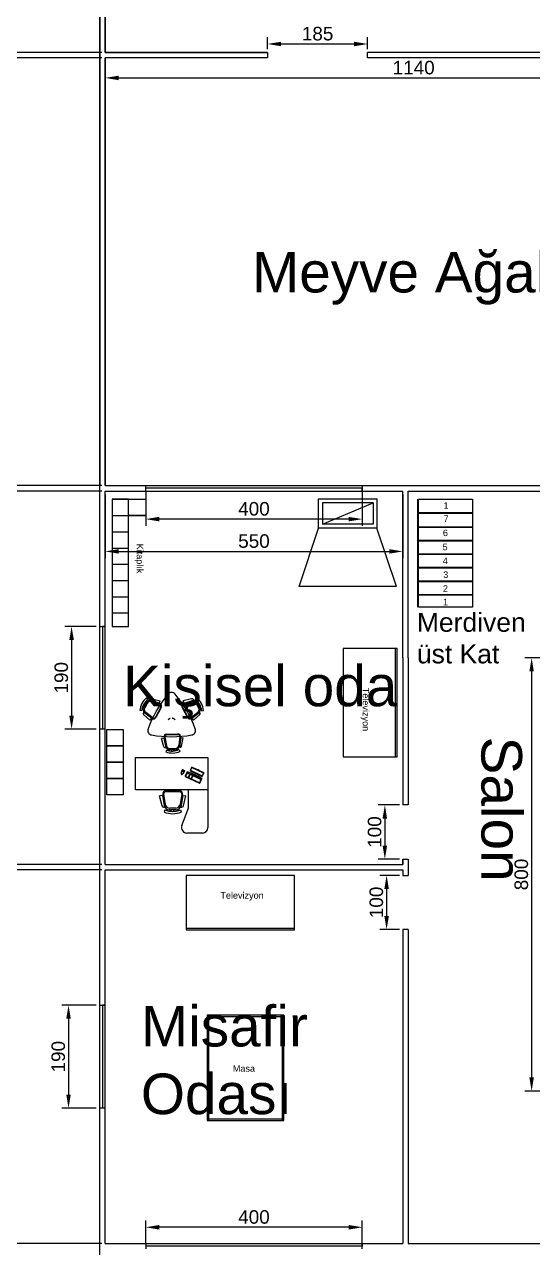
# Model space of a CAD drawing. Header units: millimetres. Extents: x 27207 to 63174, y 4783 to 28482.
# Drawn here: x 50014 to 50952, y 14878 to 17137 of the extents above; entities that cross this region are included whole.
import ezdxf

# ---------------------------------------------------------------- set-up
doc = ezdxf.new("R2010")
doc.units = ezdxf.units.MM
doc.header["$LTSCALE"] = 20
for name, pattern in [('0', [0]), ('ACAD_ISO02W100', [15, 12, -3]), ('DASHED2', [0.375, 0.25, -0.125])]:
    doc.linetypes.add(name, pattern=pattern)
doc.layers.get('Defpoints').update_dxf_attribs({"color": 5})
doc.layers.add('İsimler', color=2, linetype='Continuous')
doc.layers.add('malzemeler', color=8, linetype='Continuous')
doc.layers.add('Uzunluklar', color=4, linetype='Continuous', lineweight=211)
doc.styles.add('Arial_3', font='Arial Unicode MS.ttf', dxfattribs={"height": 3})
doc.styles.get("Standard").update_dxf_attribs({"font": 'Arial Unicode MS.ttf'})
doc.dimstyles.new('Decimal-25', dxfattribs={"dimscale": 10, "dimtxt": 2.5, "dimasz": 2.5, "dimexe": 1.25, "dimexo": 0.625, "dimtad": 1, "dimtxsty": 'Standard', "dimcen": 2.5, "dimadec": 0, "dimazin": 0, "dimtfac": 1, "dimtmove": 0, "dimatfit": 3, "dimfxl": 1, "dimarcsym": 0})

# ---------------------------------------------------------------- blocks, each defined once
blk = doc.blocks.new('*D74')
at = {"layer": 'Defpoints', "color": 0, "linetype": 'ACAD_ISO02W100', "ltscale": 70, "transparency": 16777216}
for p in [(50152.9, 18295.1), (49584.3, 14275.1), (50152.9, 14275.1)]:
    blk.add_point(p, dxfattribs=at)
at = {"layer": 'Uzunluklar', "color": 0, "linetype": 'ACAD_ISO02W100', "lineweight": -2, "ltscale": 70, "transparency": 16777216}
for p, q in [((50146.7, 18295.1), (49571.8, 18295.1)), ((49584.3, 18270.1), (49584.3, 14300.1)), ((50146.7, 14275.1), (49571.8, 14275.1))]:
    blk.add_line(p, q, dxfattribs=at)
at = {"layer": 'Uzunluklar', "color": 0, "linetype": 'ACAD_ISO02W100', "ltscale": 70, "transparency": 16777216}
for points in [[(49580.1, 18270.1), (49588.4, 18270.1), (49584.3, 18295.1)], [(49580.1, 14300.1), (49588.4, 14300.1), (49584.3, 14275.1)]]:
    blk.add_solid(points, dxfattribs=at)
at = {"layer": 'Uzunluklar', "color": 0, "linetype": 'ACAD_ISO02W100', "lineweight": 50, "ltscale": 70, "transparency": 16777216, "insert": (49565.3, 16285.1), "char_height": 25, "attachment_point": 5, "rotation": 90}
blk.add_mtext('4020', dxfattribs=at)
blk = doc.blocks.new('*D81')
at = {"layer": 'Defpoints', "color": 0, "linetype": 'ACAD_ISO02W100', "ltscale": 70, "transparency": 16777216}
for p in [(50162.9, 17275.1), (49834, 17085.1), (50162.9, 17085.1)]:
    blk.add_point(p, dxfattribs=at)
at = {"layer": 'Uzunluklar', "color": 0, "linetype": 'ACAD_ISO02W100', "lineweight": -2, "ltscale": 70, "transparency": 16777216}
for p, q in [((50156.7, 17275.1), (49821.5, 17275.1)), ((49834, 17250.1), (49834, 17110.1)), ((50156.7, 17085.1), (49821.5, 17085.1))]:
    blk.add_line(p, q, dxfattribs=at)
at = {"layer": 'Uzunluklar', "color": 0, "linetype": 'ACAD_ISO02W100', "ltscale": 70, "transparency": 16777216}
for points in [[(49829.9, 17250.1), (49838.2, 17250.1), (49834, 17275.1)], [(49829.9, 17110.1), (49838.2, 17110.1), (49834, 17085.1)]]:
    blk.add_solid(points, dxfattribs=at)
at = {"layer": 'Uzunluklar', "color": 0, "linetype": 'ACAD_ISO02W100', "lineweight": 50, "ltscale": 70, "transparency": 16777216, "insert": (49815.1, 17180.1), "char_height": 25, "attachment_point": 5, "rotation": 90}
blk.add_mtext('190', dxfattribs=at)
blk = doc.blocks.new('*D82')
at = {"layer": 'Defpoints', "color": 0, "linetype": 'ACAD_ISO02W100', "ltscale": 70, "transparency": 16777216}
for p in [(50162.9, 17075.1), (49841.2, 16285.1), (50162.9, 16285.1)]:
    blk.add_point(p, dxfattribs=at)
at = {"layer": 'Uzunluklar', "color": 0, "linetype": 'ACAD_ISO02W100', "lineweight": -2, "ltscale": 70, "transparency": 16777216}
for p, q in [((50156.7, 17075.1), (49828.7, 17075.1)), ((49841.2, 17050.1), (49841.2, 16310.1)), ((50156.7, 16285.1), (49828.7, 16285.1))]:
    blk.add_line(p, q, dxfattribs=at)
at = {"layer": 'Uzunluklar', "color": 0, "linetype": 'ACAD_ISO02W100', "ltscale": 70, "transparency": 16777216}
for points in [[(49837, 17050.1), (49845.4, 17050.1), (49841.2, 17075.1)], [(49837, 16310.1), (49845.4, 16310.1), (49841.2, 16285.1)]]:
    blk.add_solid(points, dxfattribs=at)
at = {"layer": 'Uzunluklar', "color": 0, "linetype": 'ACAD_ISO02W100', "lineweight": 50, "ltscale": 70, "transparency": 16777216, "insert": (49822.3, 16680.1), "char_height": 25, "attachment_point": 5, "rotation": 90}
blk.add_mtext('790', dxfattribs=at)
blk = doc.blocks.new('*D88')
at = {"layer": 'Defpoints', "color": 0, "linetype": 'ACAD_ISO02W100', "ltscale": 70, "transparency": 16777216}
for p in [(50162.9, 16275.1), (49788.5, 15585.1), (50162.9, 15585.1)]:
    blk.add_point(p, dxfattribs=at)
at = {"layer": 'Uzunluklar', "color": 0, "linetype": 'ACAD_ISO02W100', "lineweight": -2, "ltscale": 70, "transparency": 16777216}
for p, q in [((50156.7, 16275.1), (49776, 16275.1)), ((49788.5, 16250.1), (49788.5, 15610.1)), ((50156.7, 15585.1), (49776, 15585.1))]:
    blk.add_line(p, q, dxfattribs=at)
at = {"layer": 'Uzunluklar', "color": 0, "linetype": 'ACAD_ISO02W100', "ltscale": 70, "transparency": 16777216}
for points in [[(49784.3, 16250.1), (49792.6, 16250.1), (49788.5, 16275.1)], [(49784.3, 15610.1), (49792.6, 15610.1), (49788.5, 15585.1)]]:
    blk.add_solid(points, dxfattribs=at)
at = {"layer": 'Uzunluklar', "color": 0, "linetype": 'ACAD_ISO02W100', "lineweight": 50, "ltscale": 70, "transparency": 16777216, "insert": (49769.5, 15930.1), "char_height": 25, "attachment_point": 5, "rotation": 90}
blk.add_mtext('690', dxfattribs=at)
blk = doc.blocks.new('*D89')
at = {"layer": 'Defpoints', "color": 0, "linetype": 'ACAD_ISO02W100', "ltscale": 70, "transparency": 16777216}
for p in [(50162.9, 15575.1), (49799.5, 14885.1), (50162.9, 14885.1)]:
    blk.add_point(p, dxfattribs=at)
at = {"layer": 'Uzunluklar', "color": 0, "linetype": 'ACAD_ISO02W100', "lineweight": -2, "ltscale": 70, "transparency": 16777216}
for p, q in [((50156.7, 15575.1), (49787, 15575.1)), ((49799.5, 15550.1), (49799.5, 14910.1)), ((50156.7, 14885.1), (49787, 14885.1))]:
    blk.add_line(p, q, dxfattribs=at)
at = {"layer": 'Uzunluklar', "color": 0, "linetype": 'ACAD_ISO02W100', "ltscale": 70, "transparency": 16777216}
for points in [[(49795.4, 15550.1), (49803.7, 15550.1), (49799.5, 15575.1)], [(49795.4, 14910.1), (49803.7, 14910.1), (49799.5, 14885.1)]]:
    blk.add_solid(points, dxfattribs=at)
at = {"layer": 'Uzunluklar', "color": 0, "linetype": 'ACAD_ISO02W100', "lineweight": 50, "ltscale": 70, "transparency": 16777216, "insert": (49780.6, 15230.1), "char_height": 25, "attachment_point": 5, "rotation": 90}
blk.add_mtext('690', dxfattribs=at)
blk = doc.blocks.new('*D91')
at = {"layer": 'Defpoints', "color": 0, "linetype": 'ACAD_ISO02W100', "ltscale": 70, "transparency": 16777216}
for p in [(50162.9, 17075.1), (51302.9, 17075.1), (51302.9, 17038.2)]:
    blk.add_point(p, dxfattribs=at)
at = {"layer": 'Uzunluklar', "color": 0, "linetype": 'ACAD_ISO02W100', "lineweight": -2, "ltscale": 70, "transparency": 16777216}
for p, q in [((50162.9, 17068.8), (50162.9, 17025.7)), ((51302.9, 17068.8), (51302.9, 17025.7)), ((50187.9, 17038.2), (51277.9, 17038.2))]:
    blk.add_line(p, q, dxfattribs=at)
at = {"layer": 'Uzunluklar', "color": 0, "linetype": 'ACAD_ISO02W100', "ltscale": 70, "transparency": 16777216}
for points in [[(50187.9, 17042.3), (50187.9, 17034), (50162.9, 17038.2)], [(51277.9, 17042.3), (51277.9, 17034), (51302.9, 17038.2)]]:
    blk.add_solid(points, dxfattribs=at)
at = {"layer": 'Uzunluklar', "color": 0, "linetype": 'ACAD_ISO02W100', "lineweight": 50, "ltscale": 70, "transparency": 16777216, "insert": (50732.9, 17057.1), "char_height": 25, "attachment_point": 5}
blk.add_mtext('1140', dxfattribs=at)
blk = doc.blocks.new('*D84')
at = {"layer": 'Defpoints', "color": 0, "linetype": 'ACAD_ISO02W100', "ltscale": 70, "transparency": 16777216}
for p in [(50462.9, 17085.1), (50647.9, 17100.9), (50647.9, 17085.1)]:
    blk.add_point(p, dxfattribs=at)
at = {"layer": 'Uzunluklar', "color": 0, "linetype": 'ACAD_ISO02W100', "lineweight": -2, "ltscale": 70, "transparency": 16777216}
for p, q in [((50462.9, 17091.3), (50462.9, 17113.4)), ((50647.9, 17091.3), (50647.9, 17113.4)), ((50487.9, 17100.9), (50622.9, 17100.9))]:
    blk.add_line(p, q, dxfattribs=at)
at = {"layer": 'Uzunluklar', "color": 0, "linetype": 'ACAD_ISO02W100', "ltscale": 70, "transparency": 16777216}
for points in [[(50487.9, 17105), (50487.9, 17096.7), (50462.9, 17100.9)], [(50622.9, 17105), (50622.9, 17096.7), (50647.9, 17100.9)]]:
    blk.add_solid(points, dxfattribs=at)
at = {"layer": 'Uzunluklar', "color": 0, "linetype": 'ACAD_ISO02W100', "lineweight": 50, "ltscale": 70, "transparency": 16777216, "insert": (50555.4, 17119.8), "char_height": 25, "attachment_point": 5}
blk.add_mtext('185', dxfattribs=at)
blk = doc.blocks.new('*D102')
at = {"layer": 'Defpoints', "color": 0, "linetype": 'ACAD_ISO02W100', "ltscale": 70, "transparency": 16777216}
for p in [(50152.9, 16025.1), (50101, 15835.1), (50152.9, 15835.1)]:
    blk.add_point(p, dxfattribs=at)
at = {"layer": 'Uzunluklar', "color": 0, "linetype": 'ACAD_ISO02W100', "lineweight": -2, "ltscale": 70, "transparency": 16777216}
for p, q in [((50146.7, 16025.1), (50088.5, 16025.1)), ((50101, 16000.1), (50101, 15860.1)), ((50146.7, 15835.1), (50088.5, 15835.1))]:
    blk.add_line(p, q, dxfattribs=at)
at = {"layer": 'Uzunluklar', "color": 0, "linetype": 'ACAD_ISO02W100', "ltscale": 70, "transparency": 16777216}
for points in [[(50096.9, 16000.1), (50105.2, 16000.1), (50101, 16025.1)], [(50096.9, 15860.1), (50105.2, 15860.1), (50101, 15835.1)]]:
    blk.add_solid(points, dxfattribs=at)
at = {"layer": 'Uzunluklar', "color": 0, "linetype": 'ACAD_ISO02W100', "lineweight": 50, "ltscale": 70, "transparency": 16777216, "insert": (50082.1, 15930.1), "char_height": 25, "attachment_point": 5, "rotation": 90}
blk.add_mtext('190', dxfattribs=at)
blk = doc.blocks.new('*D108')
at = {"layer": 'Defpoints', "color": 0, "linetype": 'ACAD_ISO02W100', "ltscale": 70, "transparency": 16777216}
for p in [(50152.9, 15325.1), (50095.4, 15135.1), (50152.9, 15135.1)]:
    blk.add_point(p, dxfattribs=at)
at = {"layer": 'Uzunluklar', "color": 0, "linetype": 'ACAD_ISO02W100', "lineweight": -2, "ltscale": 70, "transparency": 16777216}
for p, q in [((50146.7, 15325.1), (50082.9, 15325.1)), ((50095.4, 15300.1), (50095.4, 15160.1)), ((50146.7, 15135.1), (50082.9, 15135.1))]:
    blk.add_line(p, q, dxfattribs=at)
at = {"layer": 'Uzunluklar', "color": 0, "linetype": 'ACAD_ISO02W100', "ltscale": 70, "transparency": 16777216}
for points in [[(50091.2, 15300.1), (50099.6, 15300.1), (50095.4, 15325.1)], [(50091.2, 15160.1), (50099.6, 15160.1), (50095.4, 15135.1)]]:
    blk.add_solid(points, dxfattribs=at)
at = {"layer": 'Uzunluklar', "color": 0, "linetype": 'ACAD_ISO02W100', "lineweight": 50, "ltscale": 70, "transparency": 16777216, "insert": (50076.5, 15230.1), "char_height": 25, "attachment_point": 5, "rotation": 90}
blk.add_mtext('190', dxfattribs=at)
blk = doc.blocks.new('*D109')
at = {"layer": 'Defpoints', "color": 0, "linetype": 'ACAD_ISO02W100', "ltscale": 70, "transparency": 16777216}
for p in [(50712.9, 15695.1), (50679.7, 15595.1), (50712.9, 15595.1)]:
    blk.add_point(p, dxfattribs=at)
at = {"layer": 'Uzunluklar', "color": 0, "linetype": 'ACAD_ISO02W100', "lineweight": -2, "ltscale": 70, "transparency": 16777216}
for p, q in [((50706.7, 15695.1), (50667.2, 15695.1)), ((50679.7, 15670.1), (50679.7, 15620.1)), ((50706.7, 15595.1), (50667.2, 15595.1))]:
    blk.add_line(p, q, dxfattribs=at)
at = {"layer": 'Uzunluklar', "color": 0, "linetype": 'ACAD_ISO02W100', "ltscale": 70, "transparency": 16777216}
for points in [[(50675.5, 15670.1), (50683.8, 15670.1), (50679.7, 15695.1)], [(50675.5, 15620.1), (50683.8, 15620.1), (50679.7, 15595.1)]]:
    blk.add_solid(points, dxfattribs=at)
at = {"layer": 'Uzunluklar', "color": 0, "linetype": 'ACAD_ISO02W100', "lineweight": 50, "ltscale": 70, "transparency": 16777216, "insert": (50660.8, 15645.1), "char_height": 25, "attachment_point": 5, "rotation": 90}
blk.add_mtext('100', dxfattribs=at)
blk = doc.blocks.new('*D110')
at = {"layer": 'Defpoints', "color": 0, "linetype": 'ACAD_ISO02W100', "ltscale": 70, "transparency": 16777216}
for p in [(50712.9, 15565.1), (50682.9, 15465.1), (50712.9, 15465.1)]:
    blk.add_point(p, dxfattribs=at)
at = {"layer": 'Uzunluklar', "color": 0, "linetype": 'ACAD_ISO02W100', "lineweight": -2, "ltscale": 70, "transparency": 16777216}
for p, q in [((50706.7, 15565.1), (50670.4, 15565.1)), ((50682.9, 15540.1), (50682.9, 15490.1)), ((50706.7, 15465.1), (50670.4, 15465.1))]:
    blk.add_line(p, q, dxfattribs=at)
at = {"layer": 'Uzunluklar', "color": 0, "linetype": 'ACAD_ISO02W100', "ltscale": 70, "transparency": 16777216}
for points in [[(50678.7, 15540.1), (50687.1, 15540.1), (50682.9, 15565.1)], [(50678.7, 15490.1), (50687.1, 15490.1), (50682.9, 15465.1)]]:
    blk.add_solid(points, dxfattribs=at)
at = {"layer": 'Uzunluklar', "color": 0, "linetype": 'ACAD_ISO02W100', "lineweight": 50, "ltscale": 70, "transparency": 16777216, "insert": (50664, 15515.1), "char_height": 25, "attachment_point": 5, "rotation": 90}
blk.add_mtext('100', dxfattribs=at)
blk = doc.blocks.new('*D111')
at = {"layer": 'Defpoints', "color": 0, "linetype": 'ACAD_ISO02W100', "ltscale": 70, "transparency": 16777216}
for p in [(50237.9, 14915), (50237.9, 14880.1), (50637.9, 14880.1)]:
    blk.add_point(p, dxfattribs=at)
at = {"layer": 'Uzunluklar', "color": 0, "linetype": 'ACAD_ISO02W100', "lineweight": -2, "ltscale": 70, "transparency": 16777216}
for p, q in [((50237.9, 14886.3), (50237.9, 14927.5)), ((50612.9, 14915), (50262.9, 14915)), ((50637.9, 14886.3), (50637.9, 14927.5))]:
    blk.add_line(p, q, dxfattribs=at)
at = {"layer": 'Uzunluklar', "color": 0, "linetype": 'ACAD_ISO02W100', "ltscale": 70, "transparency": 16777216}
for points in [[(50262.9, 14919.2), (50262.9, 14910.8), (50237.9, 14915)], [(50612.9, 14919.2), (50612.9, 14910.8), (50637.9, 14915)]]:
    blk.add_solid(points, dxfattribs=at)
at = {"layer": 'Uzunluklar', "color": 0, "linetype": 'ACAD_ISO02W100', "lineweight": 50, "ltscale": 70, "transparency": 16777216, "insert": (50437.9, 14933.9), "char_height": 25, "attachment_point": 5}
blk.add_mtext('400', dxfattribs=at)
blk = doc.blocks.new('*D112')
at = {"layer": 'Defpoints', "color": 0, "linetype": 'ACAD_ISO02W100', "ltscale": 70, "transparency": 16777216}
for p in [(50237.9, 16280.1), (50637.9, 16280.1), (50237.9, 16223.2)]:
    blk.add_point(p, dxfattribs=at)
at = {"layer": 'Uzunluklar', "color": 0, "linetype": 'ACAD_ISO02W100', "lineweight": -2, "ltscale": 70, "transparency": 16777216}
for p, q in [((50237.9, 16273.8), (50237.9, 16210.7)), ((50637.9, 16273.8), (50637.9, 16210.7)), ((50612.9, 16223.2), (50262.9, 16223.2))]:
    blk.add_line(p, q, dxfattribs=at)
at = {"layer": 'Uzunluklar', "color": 0, "linetype": 'ACAD_ISO02W100', "ltscale": 70, "transparency": 16777216}
for points in [[(50262.9, 16227.3), (50262.9, 16219), (50237.9, 16223.2)], [(50612.9, 16227.3), (50612.9, 16219), (50637.9, 16223.2)]]:
    blk.add_solid(points, dxfattribs=at)
at = {"layer": 'Uzunluklar', "color": 0, "linetype": 'ACAD_ISO02W100', "lineweight": 50, "ltscale": 70, "transparency": 16777216, "insert": (50437.9, 16242.1), "char_height": 25, "attachment_point": 5}
blk.add_mtext('400', dxfattribs=at)
blk = doc.blocks.new('*D119')
at = {"layer": 'Defpoints', "color": 0, "linetype": 'ACAD_ISO02W100', "ltscale": 70, "transparency": 16777216}
for p in [(51012.9, 15966.7), (50950.8, 15166.7), (51012.9, 15166.7)]:
    blk.add_point(p, dxfattribs=at)
at = {"layer": 'Uzunluklar', "color": 0, "linetype": 'ACAD_ISO02W100', "lineweight": -2, "ltscale": 70, "transparency": 16777216}
for p, q in [((51006.7, 15966.7), (50938.3, 15966.7)), ((50950.8, 15941.7), (50950.8, 15191.7)), ((51006.7, 15166.7), (50938.3, 15166.7))]:
    blk.add_line(p, q, dxfattribs=at)
at = {"layer": 'Uzunluklar', "color": 0, "linetype": 'ACAD_ISO02W100', "ltscale": 70, "transparency": 16777216}
for points in [[(50946.6, 15941.7), (50954.9, 15941.7), (50950.8, 15966.7)], [(50946.6, 15191.7), (50954.9, 15191.7), (50950.8, 15166.7)]]:
    blk.add_solid(points, dxfattribs=at)
at = {"layer": 'Uzunluklar', "color": 0, "linetype": 'ACAD_ISO02W100', "lineweight": 50, "ltscale": 70, "transparency": 16777216, "insert": (50931.8, 15566.7), "char_height": 25, "attachment_point": 5, "rotation": 90}
blk.add_mtext('800', dxfattribs=at)
blk = doc.blocks.new('*D128')
at = {"layer": 'Defpoints', "color": 0, "linetype": 'ACAD_ISO02W100', "ltscale": 70, "transparency": 16777216}
for p in [(50162.9, 16275.1), (50712.9, 16275.1), (50712.9, 16163.5)]:
    blk.add_point(p, dxfattribs=at)
at = {"layer": 'Uzunluklar', "color": 0, "linetype": 'ACAD_ISO02W100', "lineweight": -2, "ltscale": 70, "transparency": 16777216}
for p, q in [((50162.9, 16268.8), (50162.9, 16151)), ((50712.9, 16268.8), (50712.9, 16151)), ((50187.9, 16163.5), (50687.9, 16163.5))]:
    blk.add_line(p, q, dxfattribs=at)
at = {"layer": 'Uzunluklar', "color": 0, "linetype": 'ACAD_ISO02W100', "ltscale": 70, "transparency": 16777216}
for points in [[(50187.9, 16167.7), (50187.9, 16159.4), (50162.9, 16163.5)], [(50687.9, 16167.7), (50687.9, 16159.4), (50712.9, 16163.5)]]:
    blk.add_solid(points, dxfattribs=at)
at = {"layer": 'Uzunluklar', "color": 0, "linetype": 'ACAD_ISO02W100', "lineweight": 50, "ltscale": 70, "transparency": 16777216, "insert": (50437.9, 16182.5), "char_height": 25, "attachment_point": 5}
blk.add_mtext('550', dxfattribs=at)
blk = doc.blocks.new('A$C12FE1F78')
for p, q in [((1127, 3685), (1093, 3726)), ((2450, 3685), (2484, 3726)), ((961, 3372), (908, 3377)), ((999, 3514), (1030, 3498)), ((1083, 3598), (1008, 3457)), ((1027, 3568), (1058, 3551)), ((1110, 3571), (1046, 3451)), ((1189, 3665), (1190, 3669)), ((1448, 3577), (1189, 3665)), ((1467, 3561), (1209, 3648)), ((1462, 3544), (1235, 3621)), ((1243, 3701), (1470, 3643)), ((1487, 3472), (1340, 3194)), ((1503, 3464), (1356, 3186)), ((1448, 3577), (1470, 3643)), ((2074, 3464), (2221, 3186)), ((2089, 3472), (2236, 3194)), ((2334, 3701), (2106, 3643)), ((2129, 3577), (2106, 3643)), ((2109, 3561), (2368, 3648)), ((2115, 3544), (2341, 3621)), ((2129, 3577), (2387, 3665)), ((2387, 3665), (2386, 3669)), ((2467, 3571), (2531, 3451)), ((2493, 3598), (2568, 3457)), ((2550, 3568), (2518, 3551)), ((2578, 3514), (2547, 3498)), ((2615, 3372), (2668, 3377)), ((1013, 3332), (1010, 3329)), ((1231, 3168), (1013, 3332)), ((1014, 3268), (1189, 3112)), ((1256, 3161), (1038, 3325)), ((1266, 3175), (1075, 3319)), ((1231, 3168), (1189, 3112)), ((2310, 3175), (2501, 3319)), ((2321, 3161), (2539, 3325)), ((2345, 3168), (2564, 3332)), ((2345, 3168), (2387, 3112)), ((2563, 3268), (2387, 3112)), ((2564, 3332), (2566, 3329)), ((0, 2400), (0, 2850)), ((0, 2850), (450, 2850)), ((450, 2850), (450, 2400)), ((1646, 2722), (1960, 2734)), ((1646, 2705), (1960, 2716)), ((450, 2400), (0, 2400)), ((0, 1950), (0, 2400)), ((0, 2400), (450, 2400)), ((450, 2400), (450, 1950)), ((1575, 2618), (1507, 2604)), ((1571, 2379), (1507, 2604)), ((1575, 2618), (1628, 2350)), ((1580, 2643), (1633, 2375)), ((1597, 2647), (1643, 2412)), ((2014, 2662), (1985, 2424)), ((2031, 2660), (1998, 2389)), ((2038, 2635), (2005, 2364)), ((2005, 2364), (2009, 2363)), ((2038, 2635), (2107, 2627)), ((2060, 2397), (2107, 2627)), ((788, 1186), (788, 2086)), ((788, 2086), (2788, 2086)), ((1628, 2350), (1624, 2349)), ((1642, 2286), (1624, 2236)), ((1739, 2292), (1899, 2298)), ((1749, 2328), (1886, 2333)), ((1794, 2258), (1792, 2294)), ((1854, 2260), (1853, 2296)), ((1996, 2299), (2018, 2251)), ((2788, 2086), (2788, 1186)), ((450, 1950), (0, 1950)), ((0, 1500), (0, 1950)), ((0, 1950), (450, 1950)), ((450, 1950), (450, 1500)), ((2337, 1808), (2295, 1717)), ((2295, 1717), (2631, 1562)), ((2339, 1803), (2304, 1728)), ((2304, 1728), (2633, 1575)), ((2341, 1802), (2306, 1729)), ((2306, 1729), (2632, 1577)), ((2342, 1817), (2337, 1808)), ((2673, 1652), (2337, 1808)), ((2668, 1651), (2339, 1803)), ((2677, 1661), (2342, 1817)), ((450, 1500), (0, 1500)), ((0, 1050), (0, 1500)), ((0, 1500), (450, 1500)), ((450, 1500), (450, 1050)), ((2413, 1655), (2395, 1663)), ((2525, 1603), (2508, 1611)), ((2631, 1562), (2673, 1652)), ((2632, 1577), (2667, 1651)), ((2633, 1575), (2668, 1651)), ((2677, 1661), (2673, 1652)), ((450, 1050), (0, 1050)), ((2788, 1186), (788, 1186)), ((1539, 1038), (1456, 1025)), ((1523, 751), (1456, 1025)), ((1539, 1038), (1591, 714)), ((1545, 1068), (1597, 745)), ((1566, 1071), (1611, 788)), ((2005, 1160), (1628, 1160)), ((2005, 1139), (1628, 1139)), ((2067, 1071), (2022, 788)), ((2088, 1068), (2036, 745)), ((2095, 1038), (2043, 714)), ((2095, 1038), (2177, 1025)), ((2111, 751), (2177, 1025)), ((2248, 690), (2248, 1186)), ((2788, 1186), (2788, 150)), ((1591, 714), (1586, 713)), ((1899, 683), (1735, 683)), ((2043, 714), (2048, 713)), ((1604, 637), (1580, 578)), ((1913, 639), (1721, 639)), ((1776, 597), (1776, 639)), ((1848, 596), (1848, 639)), ((2029, 637), (2053, 578)), ((2069, 205), (2238, 635)), ((2638, 0), (2208, 0))]:
    blk.add_line(p, q)
at = {"ltscale": 600}
for p, q in [((2082, 1743), (2060, 1699)), ((2116, 1736), (2089, 1745)), ((2116, 1736), (2139, 1721)), ((2142, 1715), (2123, 1670)), ((2217, 1689), (2161, 1567)), ((2165, 1554), (2556, 1373)), ((2215, 1651), (2173, 1561)), ((2173, 1561), (2244, 1528)), ((2286, 1619), (2215, 1651)), ((2244, 1528), (2286, 1619)), ((2259, 1522), (2301, 1612)), ((2318, 1494), (2259, 1522)), ((2360, 1584), (2301, 1612)), ((2304, 1620), (2310, 1633)), ((2364, 1592), (2304, 1620)), ((2310, 1633), (2370, 1605)), ((2360, 1584), (2318, 1494)), ((2333, 1487), (2375, 1577)), ((2556, 1384), (2333, 1487)), ((2370, 1605), (2364, 1592)), ((2597, 1474), (2375, 1577)), ((2378, 1585), (2384, 1598)), ((2601, 1482), (2378, 1585)), ((2384, 1598), (2607, 1495)), ((2597, 1474), (2556, 1384)), ((2569, 1378), (2625, 1500)), ((2607, 1495), (2601, 1482))]:
    blk.add_line(p, q, dxfattribs=at)
for centre, radius, start, end in [((1429, 3325), 523, 129.9848, 174.2665), ((4236, 1721), 3306, 140.3535, 159.6465), ((1788, 3749), 127, 39.6465, 140.3535), ((-660, 1721), 3306, 20.3535, 39.6465), ((2147, 3325), 523, 5.7335, 50.0152), ((1429, 3325), 470, 129.9848, 174.2665), ((1100, 3408), 104, 152.1256, 233.002), ((1138, 3402), 104, 152.1256, 233.002), ((1175, 3550), 104, 71.2493, 152.1256), ((1202, 3523), 104, 71.2493, 152.1256), ((1232, 3659), 43.4, 75.7623, 165.7623), ((1441, 3496), 52, 332.1256, 67.8362), ((1441, 3496), 69.4, 332.1256, 67.8362), ((2135, 3496), 69.4, 112.1638, 207.8744), ((2135, 3496), 52, 112.1638, 207.8744), ((2344, 3659), 43.4, 14.2377, 104.2377), ((2375, 3523), 104, 27.8744, 108.7507), ((2401, 3550), 104, 27.8744, 108.7507), ((2147, 3325), 470, 5.7335, 50.0152), ((2439, 3402), 104, 306.998, 27.8744), ((2476, 3408), 104, 306.998, 27.8744), ((1043, 3300), 43.4, 138.489, 228.489), ((1294, 3219), 69.4, 236.415, 332.1256), ((1294, 3219), 52, 236.415, 332.1256), ((2282, 3219), 69.4, 207.8744, 303.585), ((2282, 3219), 52, 207.8744, 303.585), ((2534, 3300), 43.4, 311.511, 41.511), ((1256, 2827), 127, 159.6465, 260.3535), ((1788, 5961), 3306, 260.3535, 279.6465), ((1648, 2653), 69.4, 92.1256, 187.8362), ((1648, 2653), 52, 92.1256, 187.8362), ((1962, 2664), 69.4, 356.415, 92.1256), ((1962, 2664), 52, 356.415, 92.1256), ((2321, 2827), 127, 279.6465, 20.3535), ((1612, 2391), 43.4, 195.7623, 285.7623), ((1735, 2396), 104, 191.2493, 272.1256), ((1745, 2432), 104, 191.2493, 272.1256), ((1882, 2437), 104, 272.1256, 353.002), ((1895, 2402), 104, 272.1256, 353.002), ((2018, 2406), 43.4, 258.489, 348.489), ((1803, 2728), 523, 249.9848, 294.2665), ((1803, 2728), 470, 249.9848, 294.2665), ((1628, 1076), 83.2, 90, 185.7106), ((1628, 1076), 62.4, 90, 185.7106), ((2005, 1076), 83.2, 354.2894, 90), ((2005, 1076), 62.4, 354.2894, 90), ((1573, 764), 52, 193.6367, 283.6367), ((1721, 764), 125, 189.1237, 270), ((1735, 808), 125, 189.1237, 270), ((1899, 808), 125, 270, 350.8763), ((1913, 764), 125, 270, 350.8763), ((2060, 764), 52, 256.3633, 346.3633), ((2098, 690), 150, 338.5262, 0), ((1817, 1160), 628, 247.8591, 292.1409), ((1817, 1160), 564, 247.8591, 292.1409), ((2208, 150), 150, 158.5262, 270), ((2638, 150), 150, 270, 0)]:
    blk.add_arc(centre, radius, start, end)
at = {"linetype": 'DASHED2', "ltscale": 20}
blk.add_arc((1788, 3038), 127, 39.6465, 140.3535, dxfattribs=at)
at = {"ltscale": 600}
for centre, radius, start, end in [((2173, 1642), 126, 153.0964, 182.7032), ((1760, 1842), 338, 329.1127, 342.981), ((2075, 1673), 31.3, 55.4193, 104.6428), ((2087, 1739), 6.19, 72.0649, 139.9835), ((2093, 1665), 31.3, 25.6142, 74.8377), ((2426, 1533), 338, 147.2759, 161.1442), ((2136, 1716), 6.19, 350.2735, 58.1921), ((1464, -469), 2286, 59.4789, 70.7781), ((2068, 1638), 21.8, 184.8585, 249.0343), ((2071, 1636), 21.8, 241.2227, 305.3985), ((2007, 1719), 126, 307.5538, 337.1606), ((2170, 1563), 10, 155.1285, 245.1285), ((2560, 1382), 10, 245.1285, 335.1285)]:
    blk.add_arc(centre, radius, start, end, dxfattribs=at)
at = {"ltscale": 600, "extrusion": (0, 0, -1)}
for centre, major_axis, ratio in [((2106, 1715), (10, 21.5), 0.333544), ((2107, 1717), (4.43, 9.56), 0.431937)]:
    blk.add_ellipse(centre, major_axis=major_axis, ratio=ratio, dxfattribs=at)
at = {"extrusion": (0, 0, -1)}
for start_param, end_param in [(-0.40345, 0.40345), (-1.238166, -1.201755), (1.201755, 1.238166)]:
    blk.add_ellipse((2433, 1575), major_axis=(83, 178), ratio=0.385319, start_param=start_param, end_param=end_param, dxfattribs=at)
for points in [[(2413, 1655), (2414, 1657), (2416, 1659), (2417, 1661)], [(2510, 1618), (2509, 1616), (2508, 1614), (2508, 1611)]]:
    blk.add_open_spline(points, degree=3)

msp = doc.modelspace()

# ---------------------------------------------------------------- linework, layer by layer
for p, q in [((50152.911, 14285.067), (50152.911, 18285.067)), ((50152.911, 17285.067), (50152.911, 16285.067)), ((50162.911, 17085.067), (50162.911, 17275.067)), ((50162.911, 17275.067), (50162.911, 17085.067)), ((50462.911, 17085.067), (50162.911, 17085.067)), ((50162.911, 17085.067), (50462.911, 17085.067)), ((50462.911, 17085.067), (50462.911, 17075.067)), ((51312.911, 17085.067), (50647.911, 17085.067)), ((50647.911, 17075.067), (50647.911, 17085.067)), ((50162.911, 16285.067), (50162.911, 17075.067)), ((50162.911, 17075.067), (50162.911, 16285.067)), ((50462.911, 17075.067), (50162.911, 17075.067)), ((51302.911, 17075.067), (50647.911, 17075.067)), ((50162.911, 16285.067), (51302.911, 16285.067)), ((50162.911, 15585.067), (50162.911, 16275.067)), ((50162.911, 16275.067), (50712.911, 16275.067)), ((50162.911, 16275.067), (50237.911, 16275.067)), ((50237.911, 16275.067), (50237.911, 16285.067)), ((50237.911, 16285.067), (50637.911, 16285.067)), ((50637.911, 16280.067), (50237.911, 16280.067)), ((50637.911, 16285.067), (50637.911, 16275.067)), ((50637.911, 16275.067), (50637.911, 16280.067)), ((50712.911, 15966.695), (50712.911, 16275.067)), ((50722.911, 16275.067), (51312.911, 16275.067)), ((50722.911, 15966.695), (50722.911, 16275.067)), ((50740.576, 16060.222), (50740.576, 16260.222)), ((50741.576, 16060.222), (50741.576, 16260.222)), ((50741.576, 16260.222), (50841.576, 16260.222)), ((50841.576, 16260.222), (50841.576, 16060.222)), ((50741.576, 16235.222), (50841.576, 16235.222)), ((50741.576, 16234.222), (50841.576, 16234.222)), ((50841.576, 16228.698), (50841.576, 16190.21)), ((50741.576, 16209.222), (50841.576, 16209.222)), ((50741.576, 16208.222), (50841.576, 16208.222)), ((50741.576, 16184.222), (50841.576, 16184.222)), ((50741.576, 16183.222), (50841.576, 16183.222)), ((50741.576, 16159.222), (50841.576, 16159.222)), ((50741.576, 16158.222), (50841.576, 16158.222)), ((50741.576, 16134.222), (50841.576, 16134.222)), ((50741.576, 16133.222), (50841.576, 16133.222)), ((50841.576, 16137.827), (50841.576, 16082.5)), ((50741.576, 16109.222), (50841.576, 16109.222)), ((50741.576, 16108.222), (50841.576, 16108.222)), ((50741.576, 16084.222), (50841.576, 16084.222)), ((50741.576, 16083.222), (50841.576, 16083.222)), ((50841.576, 16060.222), (50741.576, 16060.222)), ((50810.79, 16060.222), (50765.689, 16060.222)), ((50152.911, 15835.067), (50152.911, 16025.067)), ((50152.911, 16025.067), (50162.911, 16025.067)), ((50162.911, 16025.067), (50157.911, 16025.067)), ((50157.911, 16025.067), (50157.911, 15835.067)), ((50712.911, 15966.695), (50712.911, 15695.067)), ((50722.911, 15966.695), (50722.911, 15695.067)), ((50162.911, 15835.067), (50152.911, 15835.067)), ((50162.911, 15585.067), (50162.911, 15835.067)), ((50722.911, 15695.067), (50712.911, 15695.067)), ((50712.911, 15595.067), (50712.911, 15585.067)), ((50712.911, 15585.067), (50712.911, 15595.067)), ((50712.911, 15595.067), (50722.911, 15595.067)), ((50722.911, 15595.067), (50722.911, 15565.067)), ((50162.911, 15585.067), (50712.911, 15585.067)), ((50162.911, 14885.067), (50162.911, 15575.067)), ((50162.911, 15575.067), (50712.911, 15575.067)), ((50712.911, 15575.067), (50712.911, 15565.067)), ((50712.911, 15575.067), (50712.911, 15565.067)), ((50712.911, 15565.067), (50722.911, 15565.067)), ((50712.911, 15465.067), (50712.911, 15166.695)), ((50722.911, 15465.067), (50712.911, 15465.067)), ((50722.911, 15465.067), (50722.911, 15166.695)), ((50152.911, 15135.067), (50152.911, 15325.067)), ((50152.911, 15325.067), (50162.911, 15325.067)), ((50162.911, 15325.067), (50157.911, 15325.067)), ((50157.911, 15325.067), (50157.911, 15135.067)), ((50712.911, 15166.695), (50712.911, 14885.067)), ((50722.911, 15166.695), (50722.911, 14885.067)), ((50162.911, 15135.067), (50152.911, 15135.067)), ((50162.911, 14885.067), (50162.911, 15135.067)), ((50152.911, 14275.067), (50152.911, 14885.067)), ((50162.911, 14885.067), (50712.911, 14885.067)), ((50162.911, 14885.067), (50237.911, 14885.067)), ((50237.911, 14885.067), (50237.911, 14875.067)), ((50637.911, 14880.067), (50237.911, 14880.067)), ((50637.911, 14875.067), (50637.911, 14885.067)), ((50637.911, 14885.067), (50637.911, 14880.067)), ((50722.911, 14885.067), (51347.911, 14885.067))]:
    msp.add_line(p, q)
at = {"layer": 'malzemeler', "ltscale": 75}
for p, q in [((50176.231, 16259.761), (50176.231, 16025.067)), ((50206.231, 16259.761), (50176.231, 16259.761)), ((50176.231, 16259.761), (50237.911, 16259.761)), ((50206.231, 16025.067), (50206.231, 16259.761)), ((50237.911, 16259.761), (50237.911, 16229.761)), ((50557.199, 16260.498), (50664.978, 16260.498)), ((50176.231, 16229.761), (50237.911, 16229.761)), ((50237.911, 16229.761), (50206.231, 16229.761)), ((50176.231, 16199.761), (50206.231, 16199.761)), ((50176.231, 16169.761), (50206.231, 16169.761)), ((50176.231, 16139.761), (50206.231, 16139.761)), ((50176.231, 16109.761), (50206.231, 16109.761)), ((50176.231, 16079.761), (50206.231, 16079.761)), ((50176.231, 16049.761), (50206.231, 16049.761)), ((50176.231, 16025.067), (50206.231, 16025.067)), ((50702.392, 15984.14), (50602.392, 15984.14)), ((50602.392, 15984.14), (50602.392, 15784.14)), ((50699.392, 15784.14), (50699.392, 15984.14)), ((50702.392, 15784.14), (50702.392, 15984.14)), ((50602.392, 15784.14), (50702.392, 15784.14)), ((50312.911, 15564.574), (50312.911, 15464.574)), ((50512.911, 15564.574), (50312.911, 15564.574)), ((50512.911, 15464.574), (50512.911, 15564.574)), ((50312.911, 15467.574), (50512.911, 15467.574)), ((50312.911, 15464.574), (50512.911, 15464.574)), ((50351.15, 15306.6), (50351.15, 15148.618)), ((50493.358, 15306.6), (50351.15, 15306.6)), ((50493.358, 15303.6), (50351.15, 15303.6)), ((50354.15, 15306.6), (50354.15, 15148.618)), ((50490.358, 15112.161), (50490.358, 15306.6)), ((50493.358, 15112.161), (50493.358, 15306.6)), ((50351.15, 15148.618), (50351.15, 15112.161)), ((50354.15, 15148.618), (50354.15, 15112.161)), ((50351.15, 15115.161), (50493.358, 15115.161)), ((50351.15, 15112.161), (50493.358, 15112.161))]:
    msp.add_line(p, q, dxfattribs=at)
at = {"layer": 'malzemeler', "color": 0, "linetype": '0'}
for p, q in [((50557.199, 16206.606), (50557.199, 16260.498)), ((50564.384, 16213.795), (50657.793, 16253.313)), ((50657.793, 16253.313), (50564.384, 16253.313)), ((50564.384, 16253.313), (50564.384, 16213.795)), ((50657.793, 16253.313), (50657.793, 16213.795)), ((50664.978, 16260.498), (50664.978, 16206.606)), ((50521.272, 16098.83), (50557.199, 16206.606)), ((50664.978, 16206.606), (50557.199, 16206.606)), ((50657.793, 16213.795), (50564.384, 16213.795)), ((50700.904, 16098.83), (50664.978, 16206.606)), ((50700.904, 16098.83), (50521.272, 16098.83))]:
    msp.add_line(p, q, dxfattribs=at)

# ---------------------------------------------------------------- block references
at = {"layer": 'malzemeler', "ltscale": 75, "xscale": 0.06701334516775438, "yscale": 0.06701334516775438, "zscale": 0.06701334516775438}
msp.add_blockref('A$C12FE1F78', (50166.025, 15643.324), dxfattribs=at)

# ---------------------------------------------------------------- texts
at = {"char_height": 12, "attachment_point": 1, "style": 'Arial_3'}
for s, insert in [('1', (50788.042, 16254.339)), ('7', (50788.042, 16229.958)), ('6', (50786.852, 16203.794)), ('5', (50786.252, 16177.782)), ('4', (50786.847, 16152.212)), ('3', (50787.442, 16126.643)), ('2', (50786.893, 16100.971)), ('1', (50787.153, 16076.142))]:
    msp.add_mtext_dynamic_manual_height_columns(s, width=46.18692, gutter_width=15, heights=[0], dxfattribs=dict(at, insert=insert))
at = {"layer": 'İsimler', "attachment_point": 1, "style": 'Arial_3'}
for s, width, insert, char_height in [('Meyve Ağaları', 748.65816, (50434.202, 16716.863), 75), ('{\\fArial Unicode MS|b0|i0|c134|p34;Merdiven^J}üst Kat', 498.24104, (50738.826, 16050.024), 35), ('Kişisel oda', 610.99171, (50196.066, 15952.506), 75), ('{\\fArial Unicode MS|b0|i0|c134|p34;Misafir }^J{\\fArial Unicode MS|b0|i0|c134|p34;Odası}', 738.77581, (50229.002, 15323.969), 75)]:
    msp.add_mtext_dynamic_manual_height_columns(s, width=width, gutter_width=15, heights=[0], dxfattribs=dict(at, insert=insert, char_height=char_height))
at = {"layer": 'İsimler', "insert": (50932.985, 15821.478), "char_height": 75, "attachment_point": 1, "rotation": 270, "style": 'Arial_3'}
msp.add_mtext_dynamic_manual_height_columns('Salon', width=498.24104, gutter_width=15, heights=[0], dxfattribs=at)
at = {"layer": 'malzemeler', "ltscale": 75, "char_height": 12, "attachment_point": 1, "rotation": 270, "style": 'Arial_3'}
for s, insert in [('Kitaplık', (50233.292, 16177.92)), ('Televizyon', (50650.583, 15911.539))]:
    msp.add_mtext_dynamic_manual_height_columns(s, width=146.47247, gutter_width=15, heights=[0], dxfattribs=dict(at, insert=insert))
at = {"layer": 'malzemeler', "ltscale": 75, "char_height": 12, "attachment_point": 1, "style": 'Arial_3'}
for s, width, insert in [('Televizyon', 146.47247, (50375.79, 15534.155)), ('\\PMasa', 95.9256, (50398.826, 15234.323))]:
    msp.add_mtext_dynamic_manual_height_columns(s, width=width, gutter_width=15, heights=[0], dxfattribs=dict(at, insert=insert))

# ---------------------------------------------------------------- dimensions: what is measured, and where the dimension line sits
at = {"layer": 'Uzunluklar', "linetype": 'ACAD_ISO02W100', "lineweight": 50, "ltscale": 70}
for base, p1, p2, picture, middle in [((49584.261, 14275.067), (50152.911, 18295.067), (50152.911, 14275.067), '*D74', (49565.341, 16285.067)), ((49834.032, 17085.067), (50162.911, 17275.067), (50162.911, 17085.067), '*D81', (49815.112, 17180.067)), ((49841.191, 16285.067), (50162.911, 17075.067), (50162.911, 16285.067), '*D82', (49822.271, 16680.067)), ((49788.467, 15585.067), (50162.911, 16275.067), (50162.911, 15585.067), '*D88', (49769.546, 15930.067)), ((50101.037, 15835.067), (50152.911, 16025.067), (50152.911, 15835.067), '*D102', (50082.117, 15930.067)), ((50950.767, 15166.695), (51012.911, 15966.695), (51012.911, 15166.695), '*D119', (50931.846, 15566.695)), ((50679.682, 15595.067), (50712.911, 15695.067), (50712.911, 15595.067), '*D109', (50660.761, 15645.067)), ((49799.547, 14885.067), (50162.911, 15575.067), (50162.911, 14885.067), '*D89', (49780.626, 15230.067)), ((50682.891, 15465.067), (50712.911, 15565.067), (50712.911, 15465.067), '*D110', (50663.97, 15515.067)), ((50095.395, 15135.067), (50152.911, 15325.067), (50152.911, 15135.067), '*D108', (50076.474, 15230.067))]:
    dim = msp.add_linear_dim(base=base, p1=p1, p2=p2, angle=90, dimstyle='Decimal-25', dxfattribs=at)
    dim.commit()
    dim.dimension.update_dxf_attribs({"geometry": picture, "text_midpoint": middle})
for base, p1, p2, picture, middle in [((50647.911, 17100.87), (50462.911, 17085.067), (50647.911, 17085.067), '*D84', (50555.411, 17119.791)), ((51302.911, 17038.173), (50162.911, 17075.067), (51302.911, 17075.067), '*D91', (50732.911, 17057.094)), ((50712.911, 16163.546), (50162.911, 16275.067), (50712.911, 16275.067), '*D128', (50437.911, 16182.467)), ((50237.911, 16223.166), (50637.911, 16280.067), (50237.911, 16280.067), '*D112', (50437.911, 16242.087)), ((50237.911, 14915.006), (50637.911, 14880.067), (50237.911, 14880.067), '*D111', (50437.911, 14933.927))]:
    dim = msp.add_linear_dim(base=base, p1=p1, p2=p2, dimstyle='Decimal-25', dxfattribs=at)
    dim.commit()
    dim.dimension.update_dxf_attribs({"geometry": picture, "text_midpoint": middle})

doc.saveas('drawing.dxf')
